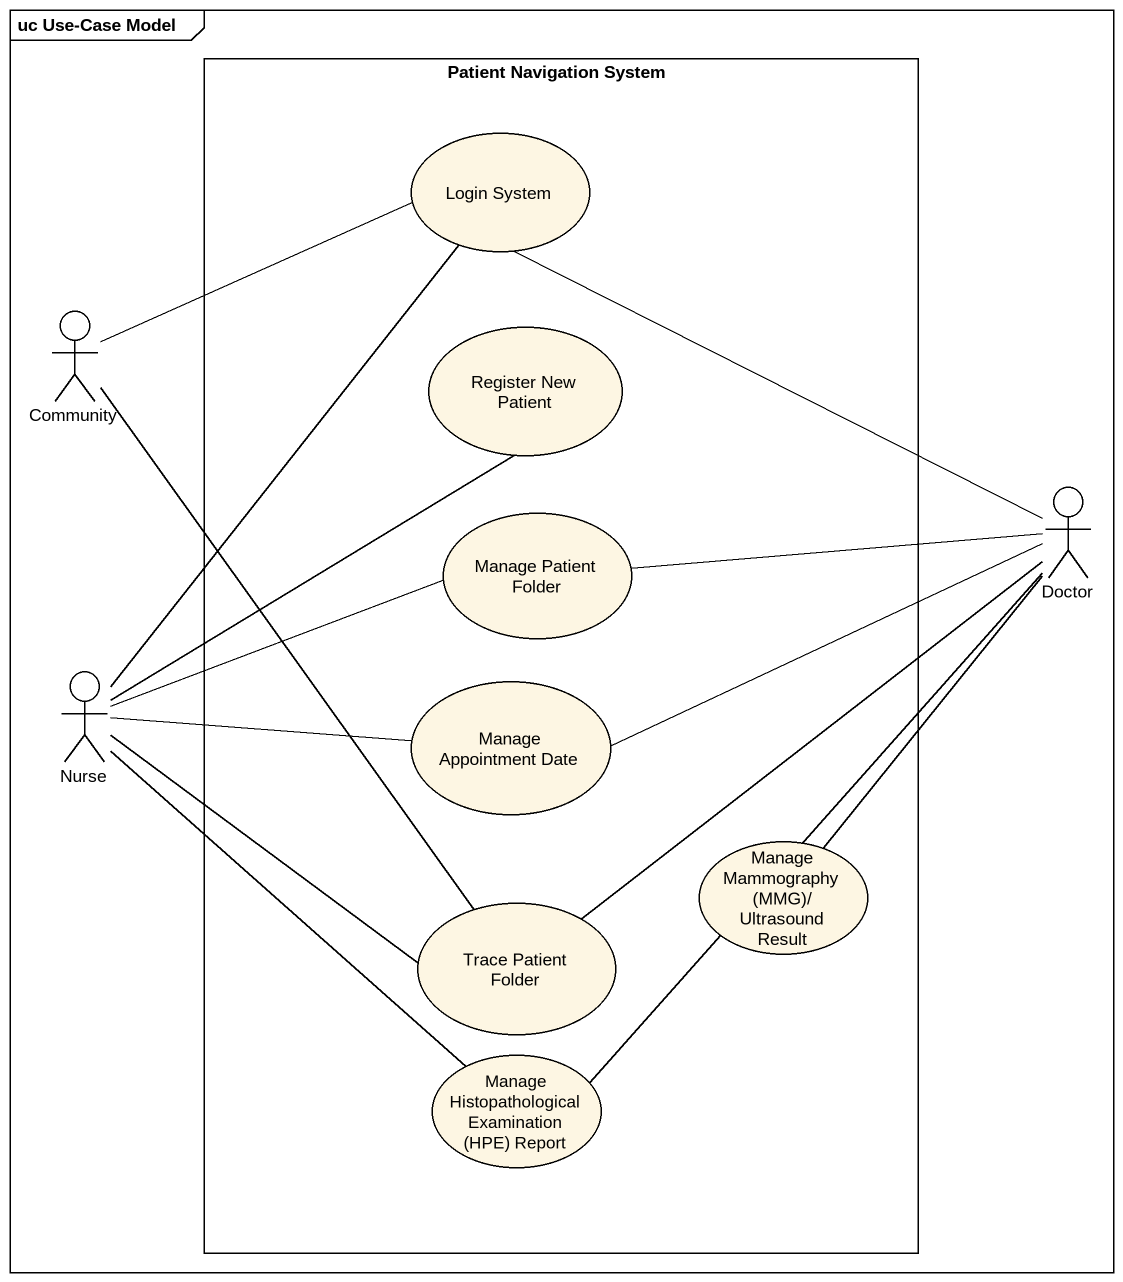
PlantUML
@startuml
mainframe uc Use-Case Model
rectangle "Patient Navigation System" as Patient_Navigation_System {
  usecase "Login System" as Login_System
  usecase "Register New Patient" as Register_New_Patient
  usecase "Manage Patient Folder" as Manage_Patient_Folder
  usecase "Manage Appointment Date" as Manage_Appointment_Date
  usecase "Manage Mammography (MMG)/ Ultrasound Result" as Manage_Mammography_MMG
  usecase "Trace Patient Folder" as Trace_Patient_Folder
  usecase "Manage Histopathological Examination (HPE) Report" as Manage_Histopathological
}
actor Community
actor Doctor
actor Nurse
Community -right- Login_System
Community -- Trace_Patient_Folder
Doctor -up- Login_System
Doctor -left- Manage_Patient_Folder
Doctor -left- Manage_Appointment_Date
Doctor -- Manage_Mammography_MMG
Doctor -- Trace_Patient_Folder
Doctor -- Manage_Histopathological
Nurse -up- Login_System
Nurse -up- Register_New_Patient
Nurse -right- Manage_Patient_Folder
Nurse -right- Manage_Appointment_Date
Nurse -right- Trace_Patient_Folder
Nurse -- Manage_Histopathological
@enduml
